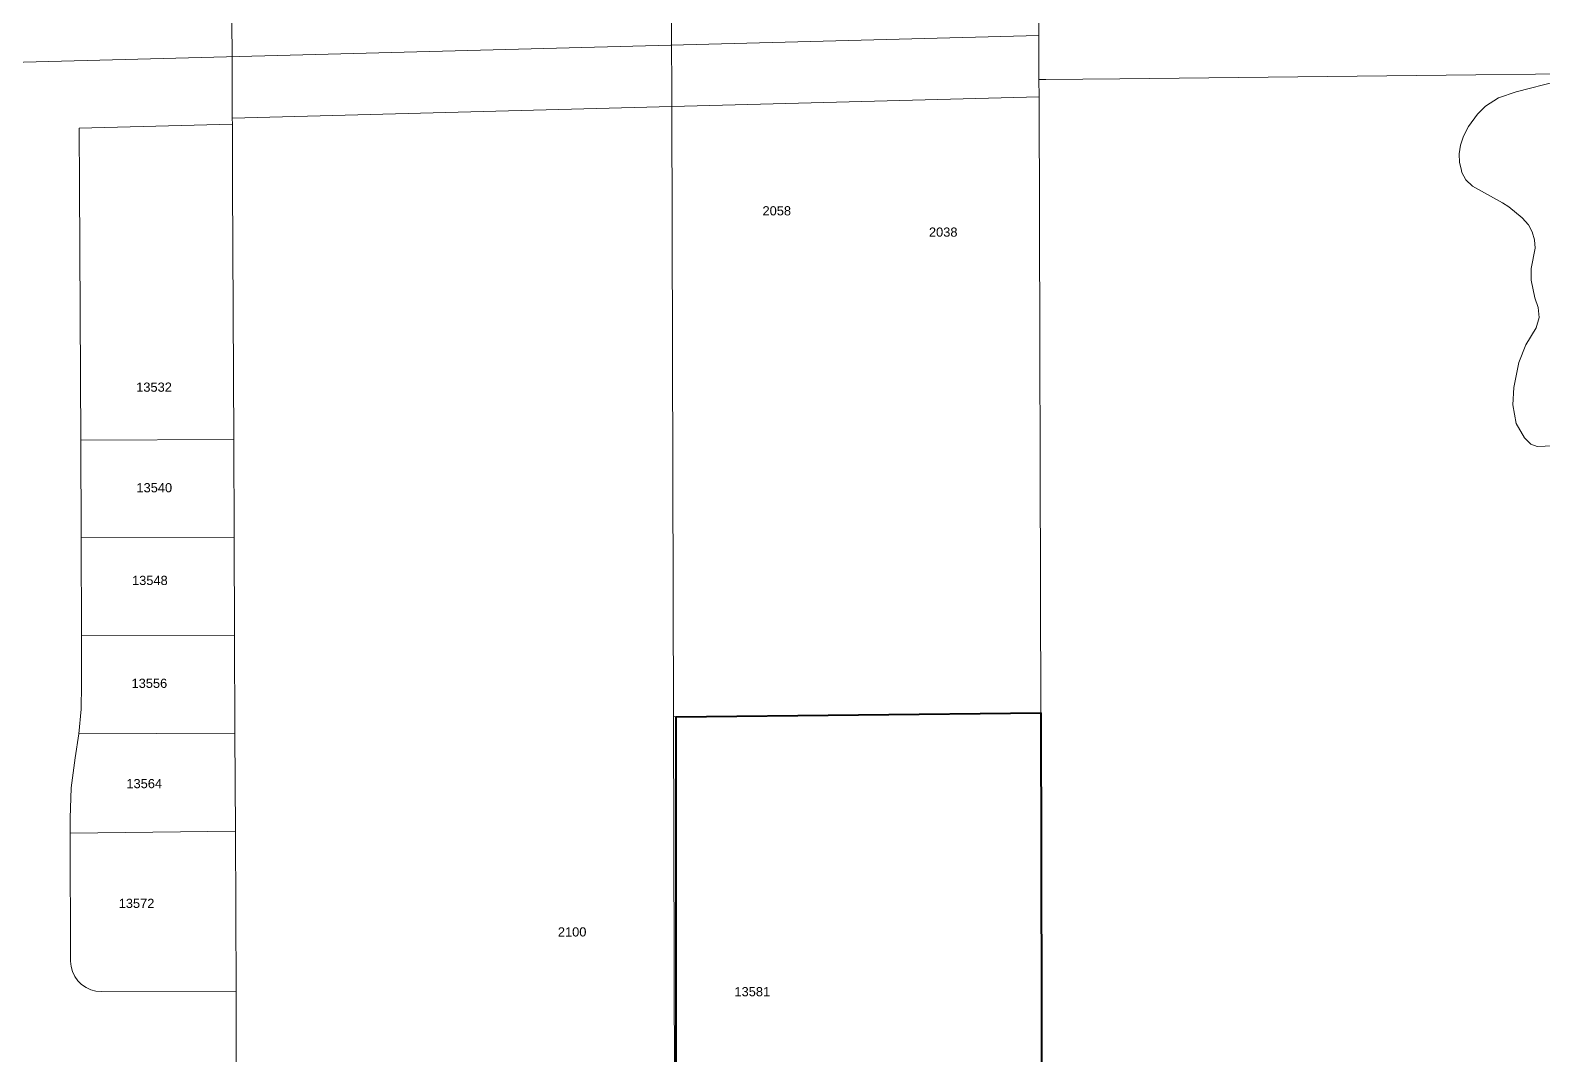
# Model space of a CAD drawing. Header units: feet. Extents: x 865220 to 2866543, y -2240498 to 973965.
# Drawn here: x 2856138 to 2857373, y 967809 to 968645 of the extents above; entities that cross this region are included whole.
import ezdxf
from ezdxf.enums import TextEntityAlignment as Align

# ---------------------------------------------------------------- set-up
doc = ezdxf.new("R2010")
doc.units = ezdxf.units.FT
doc.header["$LTSCALE"] = 0.015
doc.header["$MEASUREMENT"] = 0
doc.layers.add('Dakota County Addresses', color=7, linetype='Continuous')
doc.layers.add('Dakota County Parcels', color=7, linetype='Continuous')
doc.layers.add('WORK BOUNDARY', color=110, linetype='Continuous', lineweight=40)
doc.styles.add('Dimensions 100', font='arial.ttf')

# ---------------------------------------------------------------- blocks, each defined once
blk = doc.blocks.new('ACMAP_ANN_TEMPLATE_Dakota County Addresses')
at = {"layer": 'Dakota County Addresses', "style": 'Dimensions 100'}
blk.add_attdef('DakotaCountyAddress', text='', height=50, dxfattribs=at).set_placement((0, 0), align=Align.CENTER)

msp = doc.modelspace()

# ---------------------------------------------------------------- linework, layer by layer
at = {"layer": 'Dakota County Parcels', "lineweight": 5, "ltscale": 100}
for p, q in [((2856961.7, 968640.8), (2855876.5, 968612.4)), ((2856961.8, 968607.1), (2856961.8, 968604.9)), ((2856961.9, 968590.8), (2856961.8, 968604.9)), ((2857385.4, 968603.7), (2857351.5, 968595)), ((2856961.9, 968590.8), (2856661.9, 968582.9)), ((2856963.2, 968087.9), (2856961.9, 968590.8)), ((2857337.1, 968590.1), (2857326.5, 968583.2)), ((2857351.5, 968595), (2857337.1, 968590.1)), ((2856661.9, 968582.9), (2856303.1, 968573.5)), ((2856663.3, 968084.6), (2856661.9, 968582.9)), ((2857319.8, 968576.7), (2857312.4, 968566.5)), ((2857326.5, 968583.2), (2857319.8, 968576.7)), ((2856178.2, 968565.3), (2856303.2, 968568.5)), ((2856303.1, 968573.5), (2856303.2, 968568.5)), ((2857312.4, 968566.5), (2857308.5, 968558.8)), ((2857306, 968551.4), (2857305, 968544.2)), ((2857308.5, 968558.8), (2857306, 968551.4)), ((2857305, 968544.2), (2857305.3, 968537.2)), ((2857305.3, 968537.2), (2857306.4, 968532)), ((2857306.4, 968532), (2857307, 968529)), ((2857307, 968529), (2857310.2, 968523)), ((2857310.2, 968523), (2857315.7, 968517.9)), ((2857315.7, 968517.9), (2857340.3, 968504.3)), ((2857340.3, 968504.3), (2857345.5, 968501.1)), ((2857345.5, 968501.1), (2857356.3, 968491.9)), ((2857356.3, 968491.9), (2857361.5, 968486.2)), ((2857361.5, 968486.2), (2857364.6, 968480.5)), ((2857364.6, 968480.5), (2857366.5, 968474)), ((2857366.9, 968467.3), (2857363.8, 968450.5)), ((2857366.5, 968474), (2857366.9, 968467.3)), ((2857363.8, 968450.5), (2857363.8, 968441)), ((2857363.8, 968441), (2857366.7, 968426.8)), ((2857366.7, 968426.8), (2857369.4, 968418.8)), ((2857369.4, 968418.8), (2857370.2, 968410.7)), ((2857367.8, 968402.2), (2857359.4, 968388.3)), ((2857370.2, 968410.7), (2857367.8, 968402.2)), ((2857359.4, 968388.3), (2857353.5, 968373.8)), ((2857353.5, 968373.8), (2857349.5, 968353.6)), ((2857349.5, 968353.6), (2857348.8, 968339.3)), ((2857348.8, 968339.3), (2857351.3, 968324.2)), ((2857351.3, 968324.2), (2857358.3, 968312.4)), ((2856179.3, 968310.6), (2856304.3, 968311.1)), ((2856179.3, 968310.6), (2856179.6, 968230.6)), ((2856304.3, 968311.1), (2856304.6, 968231.1)), ((2857358.3, 968312.4), (2857363.3, 968307.3)), ((2857363.3, 968307.3), (2857368.6, 968305.3)), ((2857368.6, 968305.3), (2857388.2, 968306.2)), ((2856304.6, 968231.1), (2856179.6, 968230.6)), ((2856179.6, 968230.6), (2856180, 968150.6)), ((2856304.6, 968231.1), (2856304.9, 968151.2)), ((2856304.9, 968151.2), (2856180, 968150.6)), ((2856180, 968150.6), (2856180.1, 968111)), ((2856304.9, 968151.2), (2856305.3, 968071.2)), ((2856663.3, 968084.6), (2856963.2, 968087.9)), ((2856665.6, 967204.7), (2856663.3, 968084.6)), ((2856964.8, 967485.5), (2856963.2, 968087.9)), ((2856174.9, 968051), (2856177.8, 968070.6)), ((2856305.3, 968071.2), (2856177.8, 968070.6)), ((2856305.6, 967991.2), (2856305.3, 968071.2)), ((2856170.6, 968001.9), (2856170.6, 967989.7)), ((2856170.6, 967989.7), (2856305.6, 967991.2)), ((2856171.1, 967885.1), (2856170.6, 967989.7)), ((2856305.6, 967991.2), (2856306.2, 967860.6)), ((2856196.2, 967860.2), (2856306.2, 967860.6))]:
    msp.add_line(p, q, dxfattribs=at)
for points in [[(2856303.1, 968573.5), (2856303.1, 968590.5), (2856302.9, 968623.5), (2856302.9, 968623.5), (2856302.8, 968652.6)], [(2856661.9, 968582.9), (2856661.9, 968599.9), (2856661.8, 968632.9), (2856661.7, 968656.6)], [(2856961.7, 968659.9), (2856961.7, 968640.8), (2856961.8, 968607.1)], [(2858209.5, 968618.7), (2858101.1, 968617.5), (2857826.1, 968614.4), (2857743.1, 968613.5), (2857657.9, 968612.6), (2857027.9, 968605.6), (2856967.3, 968605), (2856964.7, 968604.9), (2856961.8, 968604.9)], [(2856178.2, 968565.3), (2856178.4, 968518.3), (2856179.3, 968310.6)], [(2856303.2, 968568.5), (2856303.4, 968519.7), (2856304.3, 968311.1)], [(2856177.8, 968070.6), (2856179.6, 968090.8), (2856180.1, 968111)], [(2856170.6, 968001.9), (2856171.6, 968026.5), (2856174.9, 968051)], [(2856196.2, 967860.2), (2856191.8, 967860.5), (2856187.6, 967861.6), (2856183.7, 967863.5), (2856180.1, 967866), (2856177, 967869), (2856174.5, 967872.6), (2856172.6, 967876.5), (2856171.5, 967880.7), (2856171.1, 967885.1)], [(2856306.2, 967860.6), (2856306.3, 967830.7), (2856306.4, 967800.7)]]:
    msp.add_lwpolyline(points, dxfattribs=at)
at = {"layer": 'WORK BOUNDARY', "ltscale": 50, "flags": 128}
msp.add_lwpolyline([(2856970.8, 965499), (2856965.6, 967208), (2856665.6, 967208), (2856665.6, 968084.6), (2856963.2, 968087.9), (2856964.8, 967485.5), (2856996.6, 967473.1), (2857019.1, 967458.8), (2857054.3, 967432.6), (2857072.6, 967417.4), (2857083.4, 967405.1), (2857095, 967388.8), (2857104.5, 967371.1), (2857111.5, 967352.3), (2857134.5, 967277), (2857136.4, 967273.3), (2857141.3, 967269.5), (2857143.3, 967268.9), (2857147.5, 967268.6), (2857154.4, 967270.1), (2857424.4, 967351.8)], dxfattribs=at)

# ---------------------------------------------------------------- block references
at = {"layer": 'Dakota County Addresses', "lineweight": 5, "ltscale": 100, "xscale": 0.15, "yscale": 0.15, "zscale": 0.15}
for p, values in [((2856747.7, 968494), {'DakotaCountyAddress': '2058'}), ((2856883.6, 968476.6), {'DakotaCountyAddress': '2038'}), ((2856239.2, 968350), {'DakotaCountyAddress': '13532'}), ((2856239.4, 968267.9), {'DakotaCountyAddress': '13540'}), ((2856235.8, 968192.2), {'DakotaCountyAddress': '13548'}), ((2856235.4, 968108.2), {'DakotaCountyAddress': '13556'}), ((2856231.2, 968026.3), {'DakotaCountyAddress': '13564'}), ((2856224.9, 967928.5), {'DakotaCountyAddress': '13572'}), ((2856580.6, 967905.2), {'DakotaCountyAddress': '2100'}), ((2856727.7, 967856.4), {'DakotaCountyAddress': '13581'})]:
    msp.add_blockref('ACMAP_ANN_TEMPLATE_Dakota County Addresses', p, dxfattribs=at).add_auto_attribs(values)

doc.saveas('drawing.dxf')
